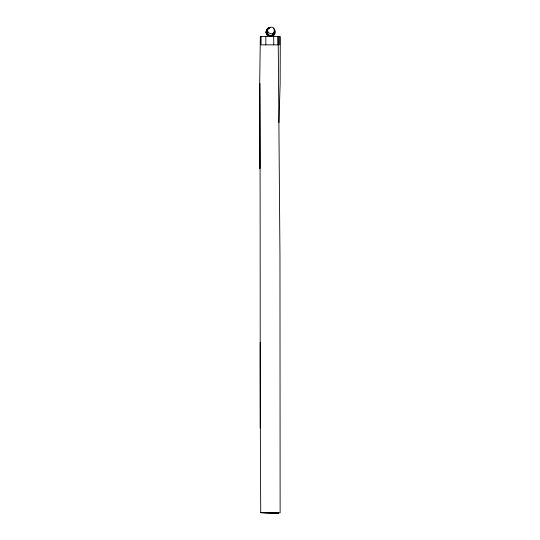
<?xml version="1.0" encoding="UTF-8"?>
<svg xmlns="http://www.w3.org/2000/svg" width="540" height="540" viewBox="0 0 540 540"><rect width="100%" height="100%" fill="white"/><g stroke="black" fill="none" stroke-linecap="round" stroke-linejoin="round"><path stroke-width="0.81" d="M265.835 44.861L265.849 36.578M261.117 36.565L261.043 44.861L278.255 44.861L279.963 255.764L280.125 512.879L260.732 512.676C259.821 369.556 260.51 226.435 259.774 83.309L259.834 168.534L259.7 83.309L260.327 36.565L280.3 36.565L280.152 83.309L278.924 122.58M267.219 30.794C265.417 35.35 272.606 38.07 273.908 33.217M274.327 32.022L273.584 34.675L272.747 35.6M267.131 30.794C268.049 27.702 265.876 35.195 268.4 35.161C270.635 37.091 274.131 34.769 273.888 32.022M267.246 34.621L267.988 35.681C261.677 31.023 273.328 22.343 274.631 30.51C274.252 37.476 263.648 32.069 269.062 27.668L270.344 27.493C266.22 27.432 264.56 33.318 267.793 35.681C264.715 33.291 266.234 27.554 270.284 27.493M266.308 32.022L266.504 33.386L268.016 35.681C264.884 33.372 266.389 27.392 270.526 27.493C266.517 27.466 264.613 33.311 267.853 35.681M267.678 30.82C266.733 33.52 269.399 36.727 272.241 35.714M266.618 30.652L267.206 29.363M266.537 30.652L268.016 28.357L270.358 27.493L268.076 28.357L267.158 29.416M272.714 35.681L273.638 34.621L274.388 32.022L273.638 34.621L272.68 35.681L273.638 34.621L274.563 32.022L273.719 34.675L272.781 35.681L274.685 32.022L274.057 29.734M273.78 33.251C273.051 36.72 267.806 36.612 267.037 33.217C266.767 30.47 268.11 25.529 267.084 33.251C267.827 36.666 272.97 36.612 273.719 33.217C273.098 35.552 270.088 36.72 268.144 35.161M274.367 33.386L272.889 35.681M266.321 30.618L267.84 28.357L269.008 27.716M274.475 33.419L272.95 35.681M267.246 29.416L269.291 27.716M267.746 29.734L267.111 32.022L267.597 34.358L269.467 35.714M268.204 28.877C263.189 32.663 271.586 39.609 273.611 33.251L272.288 35.235L273.584 33.251L272.369 35.161L270.344 35.903L272.376 35.161L271.418 35.714M272.761 35.681L274.273 33.419L274.279 30.652M273.254 35.161L274.57 33.217L274.475 30.618M273.604 35.681C275.866 33.898 275.866 30.139 273.604 28.357M264.829 512.77L278.707 512.912L261.569 512.548L263.594 512.507M260.732 512.676L278.397 512.96M262.008 512.393L262.467 512.393M262.271 512.507L263.635 512.507M262.339 512.393L264.019 512.406M275.373 512.845L261.704 512.703M269.204 35.714L267.415 34.303M268.009 35.6L267.158 34.621M267.098 34.675L266.686 33.386M266.348 32.022L266.537 33.386M278.134 36.565L278.255 44.861M273.692 36.572L273.767 44.861M277.904 36.565L277.965 44.861M279.68 36.572L279.7 44.861M260.185 342.448L260.24 427.964M260.543 39.879L260.456 44.861L260.543 39.886"/></g></svg>
